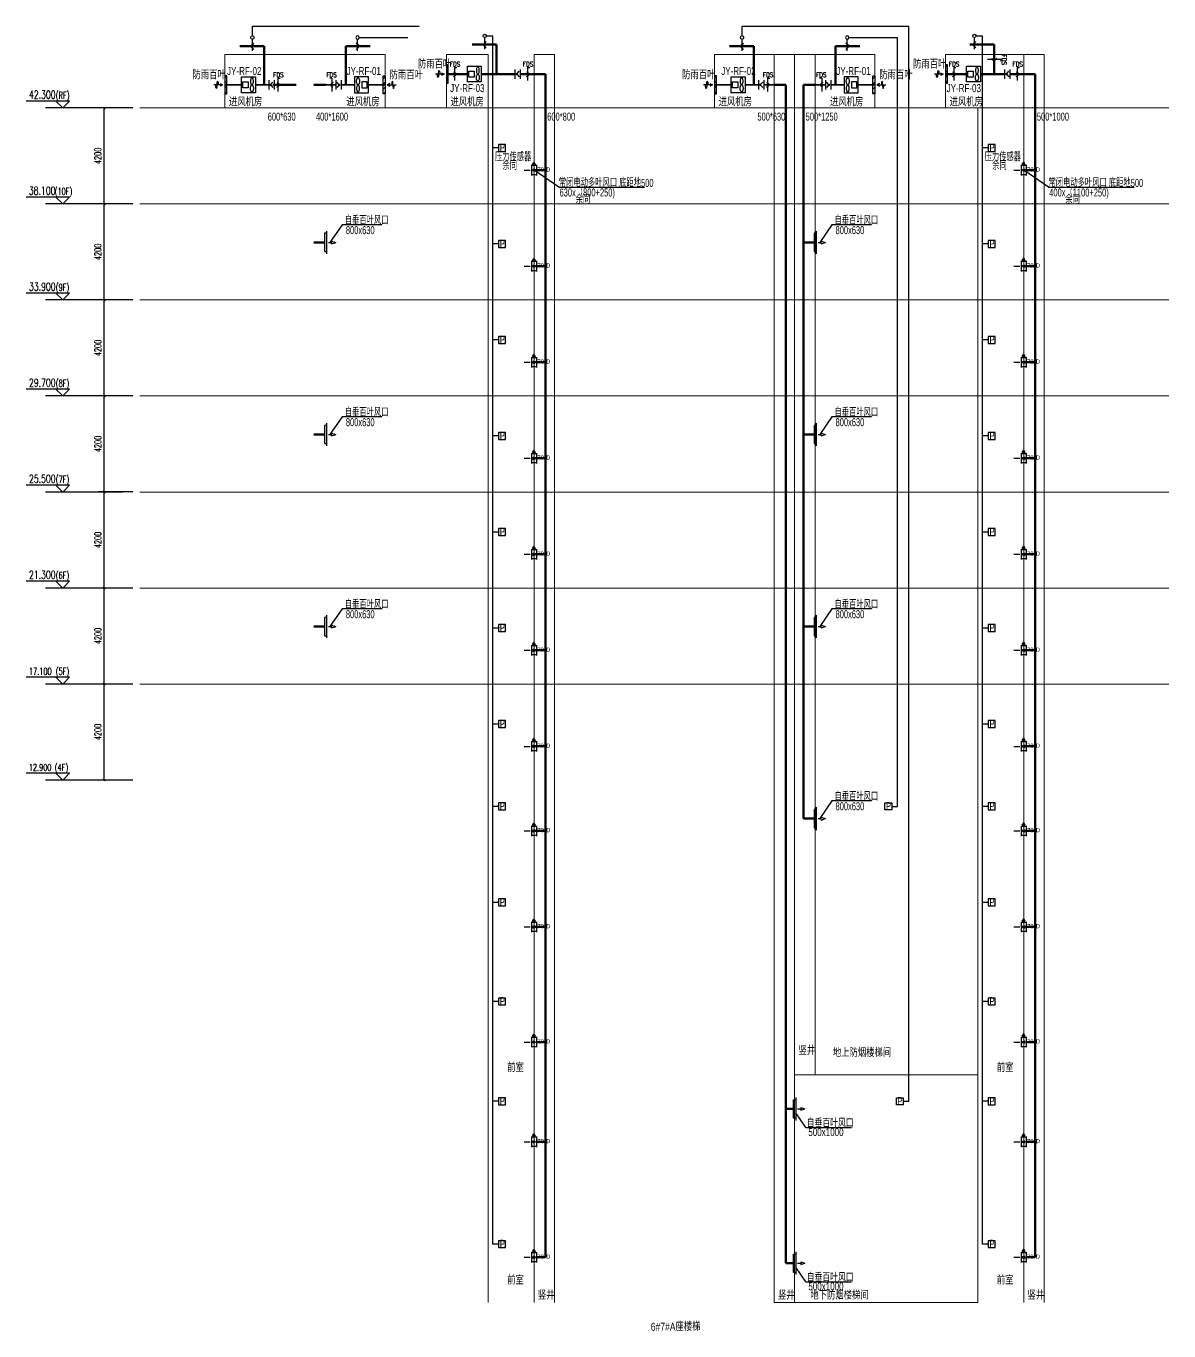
# Model space of a CAD drawing. Extents: x -777745 to 647905, y -207485 to 303235.
# Drawn here: x -426598 to -376623, y -1875 to 55198 of the extents above; entities that cross this region are included whole.
import ezdxf
from ezdxf.enums import TextEntityAlignment as Align

# ---------------------------------------------------------------- set-up
doc = ezdxf.new("R2010")
doc.units = 0
doc.header["$LTSCALE"] = 1000
doc.layers.get('0').update_dxf_attribs({"linetype": 'CONTINUOUS'})
doc.layers.get('Defpoints').update_dxf_attribs({"linetype": 'CONTINUOUS'})
for name, color, linetype in [('00AC-风口及标注-61', 61, 'CONTINUOUS'), ('DIM_ELEV', 3, 'CONTINUOUS'), ('DUCT-加压送风标注', 3, 'CONTINUOUS'), ('DUCT-加压送风管单线', 1, 'CONTINUOUS'), ('DUCT-加压送风风口', 7, 'CONTINUOUS'), ('H-DUCT-新风标注', 3, 'CONTINUOUS'), ('H-DUCT-阀门', 2, 'CONTINUOUS'), ('H-DUCT-风口', 61, 'CONTINUOUS'), ('H-设备', 131, 'CONTINUOUS'), ('PUB_DIM', 7, 'CONTINUOUS')]:
    doc.layers.add(name, color=color, linetype=linetype)
doc.layers.add('H-辅助', color=7, linetype='CONTINUOUS', lineweight=20)
doc.layers.add('暖通-新风-标注', color=3, linetype='CONTINUOUS', lineweight=25)
doc.styles.add('_TCH_DIM', font='SIMPLEX', dxfattribs={"bigfont": 'GBCBIG'})
doc.styles.add('_TCH_DIM_T3', font='SIMPLEX', dxfattribs={"width": 0.705882, "bigfont": 'GBCBIG'})
doc.styles.add('GB-100', font='ROS', dxfattribs={"width": 0.8, "height": 300, "bigfont": 'JD'})
doc.styles.add('romans', font='romans', dxfattribs={"width": 0.7})
doc.styles.get("Standard").update_dxf_attribs({"font": 'ros.shx', "width": 0.8, "bigfont": 'jd.shx'})
doc.dimstyles.new('_TCH_ARCH&&100', dxfattribs={"dimtxt": 297.5, "dimasz": 100, "dimexe": 250, "dimexo": 300, "dimgap": 126.25, "dimtad": 1, "dimdec": 0, "dimzin": 0, "dimdsep": 46, "dimtxsty": '_TCH_DIM_T3', "dimblk": 'ARCHTICK', "dimcen": 0.09, "dimclrt": 7, "dimazin": 2, "dimtfac": 1, "dimtdec": 0, "dimtix": 1, "dimtmove": 2, "dimatfit": 3, "dimfxl": 1, "dimtolj": 1, "dimtzin": 0, "dimarcsym": 0})
pattern_1 = [(45, (-257625.68, 466677.76), (-112.2532, 112.2532), [])]
pattern_2 = [(45, (-236212, 466677.76), (-112.2532, 112.2532), [])]

# ---------------------------------------------------------------- blocks, each defined once
blk = doc.blocks.new('_ArchTick')
at = {"color": 0, "linetype": 'ByBlock', "const_width": 0.4}
blk.add_lwpolyline([(-0.5, -0.5), (0.5, 0.5)], dxfattribs=at)
blk = doc.blocks.new('*D172')
at = {"layer": 'Defpoints', "color": 0, "transparency": 16777216}
for p in [(-423182, 26419), (-421625, 26419), (-421625, 22219)]:
    blk.add_point(p, dxfattribs=at)
at = {"layer": 'PUB_DIM', "color": 0, "lineweight": -2, "transparency": 16777216}
for p, q in [((-421925, 26419), (-423432, 26419)), ((-423182, 22219), (-423182, 26419)), ((-421925, 22219), (-423432, 22219))]:
    blk.add_line(p, q, dxfattribs=at)
at = {"layer": 'PUB_DIM', "color": 0, "lineweight": -2, "transparency": 16777216, "xscale": 100, "yscale": 100, "zscale": 100}
for p, rotation in [((-423182, 26419), 90), ((-423182, 22219), 270)]:
    blk.add_blockref('_ArchTick', p, dxfattribs=dict(at, rotation=rotation))
at = {"layer": 'PUB_DIM', "color": 7, "transparency": 16777216, "insert": (-423457, 24319), "char_height": 297.5, "attachment_point": 5, "rotation": 90, "style": '_TCH_DIM_T3'}
blk.add_mtext('\\A1;4200', dxfattribs=at)
blk = doc.blocks.new('fengji')
at = {"layer": 'H-设备'}
for points in [[(715, 346), (715, -346), (113, -346), (113, 346)], [(403, -128), (167, -128), (167, 128), (403, 128)]]:
    blk.add_lwpolyline(points, close=True, dxfattribs=at)
for points in [[(563, 311, 0.199085), (542, 302, 0.098442), (517, 265, 0.05569), (504, 219, 0.04245), (499, 156, 0.04245), (504, 92, 0.05569), (517, 46, 0.098442), (542, 9, 0.199085), (563, 0, 0.199085), (584, 9, 0.098442), (608, 46, 0.05569), (622, 92, 0.04245), (627, 156, 0.04245), (622, 219, 0.05569), (608, 266, 0.098442), (584, 302, 0.199085)], [(563, 311, 0.199085), (542, 302, 0.098442), (517, 265, 0.05569), (504, 219, 0.04245), (499, 156, 0.04245), (504, 92, 0.05569), (517, 46, 0.098442), (542, 9, 0.199085), (563, 0, 0.199085), (584, 9, 0.098442), (608, 46, 0.05569), (622, 92, 0.04245), (627, 156, 0.04245), (622, 219, 0.05569), (608, 266, 0.098442), (584, 302, 0.199085)], [(563, -311, -0.199085), (542, -302, -0.098442), (518, -265, -0.05569), (504, -219, -0.04245), (499, -156, -0.04245), (504, -92, -0.05569), (518, -46, -0.098442), (542, -9, -0.199085), (563, 0, -0.199085), (584, -9, -0.098442), (608, -46, -0.05569), (622, -92, -0.04245), (627, -155, -0.04245), (622, -219, -0.05569), (609, -265, -0.098442), (584, -302, -0.199085)], [(563, -311, -0.199085), (542, -302, -0.098442), (518, -265, -0.05569), (504, -219, -0.04245), (499, -156, -0.04245), (504, -92, -0.05569), (518, -46, -0.098442), (542, -9, -0.199085), (563, 0, -0.199085), (584, -9, -0.098442), (608, -46, -0.05569), (622, -92, -0.04245), (627, -155, -0.04245), (622, -219, -0.05569), (609, -265, -0.098442), (584, -302, -0.199085)]]:
    blk.add_lwpolyline(points, format="xyb", close=True, dxfattribs=at)
blk = doc.blocks.new('OAPBJ048')
at = {"color": 0, "linetype": 'ByBlock', "lineweight": -2}
for p, q in [((-125, 65), (-50, -65)), ((125, 65), (50, -65))]:
    blk.add_line(p, q, dxfattribs=at)
blk = doc.blocks.new('FFM')
at = {"layer": 'H-DUCT-阀门', "linetype": 'ByBlock', "lineweight": -2}
for p, q in [((-163, 0), (177, 0)), ((0, 350), (0, -350)), ((0, 350), (121, 350))]:
    blk.add_line(p, q, dxfattribs=at)
at = {"layer": 'H-DUCT-阀门', "linetype": 'ByBlock', "lineweight": -2, "rotation": 90}
blk.add_blockref('OAPBJ048', (0, 0), dxfattribs=at)
at = {"layer": 'H-DUCT-阀门', "linetype": 'ByBlock', "lineweight": -2, "style": 'romans', "width": 0.8}
blk.add_attdef('FD', text='', height=200, dxfattribs=at).set_placement((462, 649), align=Align.MIDDLE_CENTER)
blk = doc.blocks.new('tiaojie')
at = {"layer": 'H-DUCT-阀门'}
for p, q in [((-57, 25), (57, 138)), ((0, -206), (0, 304)), ((-57, -26), (57, -139))]:
    blk.add_line(p, q, dxfattribs=at)
at = {"layer": 'H-DUCT-阀门', "const_width": 40}
for points in [[(-20, 81, 1), (20, 81, 1)], [(-20, -83, 1), (20, -83, 1)]]:
    blk.add_lwpolyline(points, format="xyb", close=True, dxfattribs=at)
at = {"layer": 'H-DUCT-阀门'}
blk.add_circle((0, 379), 75, dxfattribs=at)
blk = doc.blocks.new('*D178')
at = {"layer": 'Defpoints', "color": 0, "transparency": 16777216}
for p in [(-423182, 30619), (-421625, 30619), (-421625, 26419)]:
    blk.add_point(p, dxfattribs=at)
at = {"layer": 'PUB_DIM', "color": 0, "lineweight": -2, "transparency": 16777216}
for p, q in [((-421925, 30619), (-423432, 30619)), ((-423182, 26419), (-423182, 30619)), ((-421925, 26419), (-423432, 26419))]:
    blk.add_line(p, q, dxfattribs=at)
at = {"layer": 'PUB_DIM', "color": 0, "lineweight": -2, "transparency": 16777216, "xscale": 100, "yscale": 100, "zscale": 100}
for p, rotation in [((-423182, 30619), 90), ((-423182, 26419), 270)]:
    blk.add_blockref('_ArchTick', p, dxfattribs=dict(at, rotation=rotation))
at = {"layer": 'PUB_DIM', "color": 7, "transparency": 16777216, "insert": (-423457, 28519), "char_height": 297.5, "attachment_point": 5, "rotation": 90, "style": '_TCH_DIM_T3'}
blk.add_mtext('\\A1;4200', dxfattribs=at)
blk = doc.blocks.new('*D179')
at = {"layer": 'Defpoints', "color": 0, "transparency": 16777216}
for p in [(-423182, 34819), (-421625, 34819), (-421625, 30619)]:
    blk.add_point(p, dxfattribs=at)
at = {"layer": 'PUB_DIM', "color": 0, "lineweight": -2, "transparency": 16777216}
for p, q in [((-421925, 34819), (-423432, 34819)), ((-423182, 30619), (-423182, 34819)), ((-421925, 30619), (-423432, 30619))]:
    blk.add_line(p, q, dxfattribs=at)
at = {"layer": 'PUB_DIM', "color": 0, "lineweight": -2, "transparency": 16777216, "xscale": 100, "yscale": 100, "zscale": 100}
for p, rotation in [((-423182, 34819), 90), ((-423182, 30619), 270)]:
    blk.add_blockref('_ArchTick', p, dxfattribs=dict(at, rotation=rotation))
at = {"layer": 'PUB_DIM', "color": 7, "transparency": 16777216, "insert": (-423457, 32719), "char_height": 297.5, "attachment_point": 5, "rotation": 90, "style": '_TCH_DIM_T3'}
blk.add_mtext('\\A1;4200', dxfattribs=at)
blk = doc.blocks.new('*D180')
at = {"layer": 'Defpoints', "color": 0, "transparency": 16777216}
for p in [(-423182, 39019), (-421625, 39019), (-421625, 34819)]:
    blk.add_point(p, dxfattribs=at)
at = {"layer": 'PUB_DIM', "color": 0, "lineweight": -2, "transparency": 16777216}
for p, q in [((-421925, 39019), (-423432, 39019)), ((-423182, 34819), (-423182, 39019)), ((-421925, 34819), (-423432, 34819))]:
    blk.add_line(p, q, dxfattribs=at)
at = {"layer": 'PUB_DIM', "color": 0, "lineweight": -2, "transparency": 16777216, "xscale": 100, "yscale": 100, "zscale": 100}
for p, rotation in [((-423182, 39019), 90), ((-423182, 34819), 270)]:
    blk.add_blockref('_ArchTick', p, dxfattribs=dict(at, rotation=rotation))
at = {"layer": 'PUB_DIM', "color": 7, "transparency": 16777216, "insert": (-423457, 36919), "char_height": 297.5, "attachment_point": 5, "rotation": 90, "style": '_TCH_DIM_T3'}
blk.add_mtext('\\A1;4200', dxfattribs=at)
blk = doc.blocks.new('*D181')
at = {"layer": 'Defpoints', "color": 0, "transparency": 16777216}
for p in [(-423182, 43219), (-421625, 43219), (-421625, 39019)]:
    blk.add_point(p, dxfattribs=at)
at = {"layer": 'PUB_DIM', "color": 0, "lineweight": -2, "transparency": 16777216}
for p, q in [((-421925, 43219), (-423432, 43219)), ((-423182, 39019), (-423182, 43219)), ((-421925, 39019), (-423432, 39019))]:
    blk.add_line(p, q, dxfattribs=at)
at = {"layer": 'PUB_DIM', "color": 0, "lineweight": -2, "transparency": 16777216, "xscale": 100, "yscale": 100, "zscale": 100}
for p, rotation in [((-423182, 43219), 90), ((-423182, 39019), 270)]:
    blk.add_blockref('_ArchTick', p, dxfattribs=dict(at, rotation=rotation))
at = {"layer": 'PUB_DIM', "color": 7, "transparency": 16777216, "insert": (-423457, 41119), "char_height": 297.5, "attachment_point": 5, "rotation": 90, "style": '_TCH_DIM_T3'}
blk.add_mtext('\\A1;4200', dxfattribs=at)
blk = doc.blocks.new('*D182')
at = {"layer": 'Defpoints', "color": 0, "transparency": 16777216}
for p in [(-423182, 47419), (-421625, 47419), (-421625, 43219)]:
    blk.add_point(p, dxfattribs=at)
at = {"layer": 'PUB_DIM', "color": 0, "lineweight": -2, "transparency": 16777216}
for p, q in [((-421925, 47419), (-423432, 47419)), ((-423182, 43219), (-423182, 47419)), ((-421925, 43219), (-423432, 43219))]:
    blk.add_line(p, q, dxfattribs=at)
at = {"layer": 'PUB_DIM', "color": 0, "lineweight": -2, "transparency": 16777216, "xscale": 100, "yscale": 100, "zscale": 100}
for p, rotation in [((-423182, 47419), 90), ((-423182, 43219), 270)]:
    blk.add_blockref('_ArchTick', p, dxfattribs=dict(at, rotation=rotation))
at = {"layer": 'PUB_DIM', "color": 7, "transparency": 16777216, "insert": (-423457, 45319), "char_height": 297.5, "attachment_point": 5, "rotation": 90, "style": '_TCH_DIM_T3'}
blk.add_mtext('\\A1;4200', dxfattribs=at)
blk = doc.blocks.new('*D183')
at = {"layer": 'Defpoints', "color": 0, "transparency": 16777216}
for p in [(-423182, 51619), (-421625, 51619), (-421625, 47419)]:
    blk.add_point(p, dxfattribs=at)
at = {"layer": 'PUB_DIM', "color": 0, "lineweight": -2, "transparency": 16777216}
for p, q in [((-421925, 51619), (-423432, 51619)), ((-423182, 47419), (-423182, 51619)), ((-421925, 47419), (-423432, 47419))]:
    blk.add_line(p, q, dxfattribs=at)
at = {"layer": 'PUB_DIM', "color": 0, "lineweight": -2, "transparency": 16777216, "xscale": 100, "yscale": 100, "zscale": 100}
for p, rotation in [((-423182, 51619), 90), ((-423182, 47419), 270)]:
    blk.add_blockref('_ArchTick', p, dxfattribs=dict(at, rotation=rotation))
at = {"layer": 'PUB_DIM', "color": 7, "transparency": 16777216, "insert": (-423457, 49519), "char_height": 297.5, "attachment_point": 5, "rotation": 90, "style": '_TCH_DIM_T3'}
blk.add_mtext('\\A1;4200', dxfattribs=at)
blk = doc.blocks.new('_ARROW')
blk.add_solid([(0, 0), (-1, 0.1), (-1, -0.1)])
blk = doc.blocks.new('A$C2AB53CED')
at = {"layer": 'H-DUCT-阀门'}
for p, q in [((625, 26), (696, 149)), ((767, 26), (625, 26)), ((767, 26), (696, 149)), ((696, 26), (696, -45)), ((584, -9), (584, -581)), ((809, -45), (584, -45)), ((809, -545), (584, -545)), ((696, -197), (696, -392)), ((809, -9), (809, -581))]:
    blk.add_line(p, q, dxfattribs=at)
at = {"layer": 'H-DUCT-阀门', "const_width": 26.3}
blk.add_lwpolyline([(584, -7), (584, -582)], dxfattribs=at)
at = {"layer": 'H-DUCT-阀门'}
blk.add_lwpolyline([(267, -295), (524, -295)], dxfattribs=at)
blk.add_circle((696, -295), 58.3, dxfattribs=at)
at = {"layer": 'H-DUCT-阀门', "extrusion": (0, 0, -1), "xscale": 144.0000000037253, "yscale": 144.0000000037253, "zscale": -144.0000000037253}
blk.add_blockref('_ARROW', (-267, -295), dxfattribs=at)
blk.add_blockref('_ARROW', (-267, -295), dxfattribs=at)
blk.add_blockref('_ARROW', (-267, -295), dxfattribs=at)
at = {"layer": 'H-DUCT-阀门', "width": 0.7}
blk.add_text('70%%DD', height=225, dxfattribs=at).set_placement((848, -368))
blk = doc.blocks.new('$风口$00000098')
for p, q in [((0, 0), (-100, 0)), ((0, 200), (100, 200)), ((0, -200), (0, 200)), ((100, 250), (100, -250)), ((172, 0), (315, 0)), ((315, 31), (500, 0)), ((315, 31), (315, -31)), ((315, -31), (500, 0)), ((100, -200), (0, -200))]:
    blk.add_line(p, q)

msp = doc.modelspace()

# ---------------------------------------------------------------- hatches: boundary and pattern name
at = {"layer": '暖通-新风-标注'}
h = msp.add_hatch(dxfattribs=at)
h.set_pattern_fill('ANSI31', color=256, scale=100, style=0)
h.set_pattern_definition([(45, (-247938.62, 467148.15), (-112.2532, 112.2532), [])])
h.paths.add_polyline_path([(-408214.9, 52698.9), (-408134.9, 52698.9), (-408134.9, 53498.9), (-408214.9, 53498.9)])
h = msp.add_hatch(dxfattribs=at)
h.set_pattern_fill('ANSI31', color=256, scale=100, style=0)
h.set_pattern_definition([(45, (-226112, 467148.15), (-112.2532, 112.2532), [])])
h.paths.add_polyline_path([(-386388.3, 52698.9), (-386308.3, 52698.9), (-386308.3, 53498.9), (-386388.3, 53498.9)])
h = msp.add_hatch(dxfattribs=at)
h.set_pattern_fill('ANSI31', color=256, scale=100, style=0)
h.set_pattern_definition(pattern_1)
h.paths.add_polyline_path([(-417902, 52228.5), (-417822, 52228.5), (-417822, 53028.5), (-417902, 53028.5)])
h = msp.add_hatch(dxfattribs=at)
h.set_pattern_fill('ANSI31', color=256, scale=100, style=0)
h.set_pattern_definition(pattern_1)
h.paths.add_polyline_path([(-410901.8, 52228.5), (-410981.8, 52228.5), (-410981.8, 53028.5), (-410901.8, 53028.5)])
h = msp.add_hatch(dxfattribs=at)
h.set_pattern_fill('ANSI31', color=256, scale=100, style=0)
h.set_pattern_definition(pattern_2)
h.paths.add_polyline_path([(-396488.3, 52228.5), (-396408.3, 52228.5), (-396408.3, 53028.5), (-396488.3, 53028.5)])
h = msp.add_hatch(dxfattribs=at)
h.set_pattern_fill('ANSI31', color=256, scale=100, style=0)
h.set_pattern_definition(pattern_2)
h.paths.add_polyline_path([(-389488.1, 52228.5), (-389568.1, 52228.5), (-389568.1, 53028.5), (-389488.1, 53028.5)])

# ---------------------------------------------------------------- linework, layer by layer
at = {"layer": 'DIM_ELEV', "color": 0}
for p, q in [((-424697.5, 51918.5), (-426597.5, 51918.5)), ((-424997.5, 51618.5), (-425297.5, 51918.5)), ((-424997.5, 51618.5), (-424697.5, 51918.5)), ((-424697.5, 47718.5), (-426597.5, 47718.5)), ((-424997.5, 47418.5), (-425297.5, 47718.5)), ((-424997.5, 47418.5), (-424697.5, 47718.5)), ((-424697.5, 43518.5), (-426597.5, 43518.5)), ((-424997.5, 43218.5), (-425297.5, 43518.5)), ((-424997.5, 43218.5), (-424697.5, 43518.5)), ((-424697.5, 39318.5), (-426597.5, 39318.5)), ((-424997.5, 39018.5), (-425297.5, 39318.5)), ((-424997.5, 39018.5), (-424697.5, 39318.5)), ((-424697.5, 35118.5), (-426597.5, 35118.5)), ((-424997.5, 34818.5), (-425297.5, 35118.5)), ((-424997.5, 34818.5), (-424697.5, 35118.5)), ((-424697.5, 30918.5), (-426597.5, 30918.5)), ((-424997.5, 30618.5), (-425297.5, 30918.5)), ((-424997.5, 30618.5), (-424697.5, 30918.5)), ((-424697.5, 26718.5), (-426597.5, 26718.5)), ((-424997.5, 26418.5), (-425297.5, 26718.5)), ((-424997.5, 26418.5), (-424697.5, 26718.5)), ((-424697.5, 22518.5), (-426597.5, 22518.5)), ((-424997.5, 22218.5), (-425297.5, 22518.5)), ((-424997.5, 22218.5), (-424697.5, 22518.5))]:
    msp.add_line(p, q, dxfattribs=at)
at = {"layer": 'DIM_ELEV', "color": 3}
for p, q in [((-422385.5, 51618.5), (-425747.5, 51618.5)), ((-422385.5, 47418.5), (-425747.5, 47418.5)), ((-422385.5, 43218.5), (-425747.5, 43218.5)), ((-422385.5, 39018.5), (-425747.5, 39018.5)), ((-422385.5, 34818.5), (-425747.5, 34818.5)), ((-422385.5, 30618.5), (-425747.5, 30618.5)), ((-422385.5, 26418.5), (-425747.5, 26418.5)), ((-422385.5, 22218.5), (-425747.5, 22218.5))]:
    msp.add_line(p, q, dxfattribs=at)
at = {"layer": 'DUCT-加压送风标注'}
for p, q in [((-403297.1, 48151.1), (-404386.9, 48894.6)), ((-381883.5, 48151.1), (-382973.3, 48894.6)), ((-403297.1, 48151.1), (-399555.3, 48151.1)), ((-381883.5, 48151.1), (-378141.6, 48151.1)), ((-412774.6, 46503.3), (-413308.5, 45733.8)), ((-411036, 46503.3), (-412774.6, 46503.3)), ((-391360.9, 46503.3), (-391894.8, 45733.8)), ((-389622.3, 46503.3), (-391360.9, 46503.3)), ((-412774.6, 38103.3), (-413308.5, 37333.8)), ((-411036, 38103.3), (-412774.6, 38103.3)), ((-391360.9, 38103.3), (-391894.8, 37333.8)), ((-389622.3, 38103.3), (-391360.9, 38103.3)), ((-412774.6, 29703.3), (-413308.5, 28933.8)), ((-411036, 29703.3), (-412774.6, 29703.3)), ((-391360.9, 29703.3), (-391894.8, 28933.8)), ((-389622.3, 29703.3), (-391360.9, 29703.3)), ((-391360.9, 21303.3), (-391894.8, 20533.8)), ((-389622.3, 21303.3), (-391360.9, 21303.3))]:
    msp.add_line(p, q, dxfattribs=at)
at = {"layer": 'DUCT-加压送风管单线', "lineweight": 50}
for p, q in [((-416184, 54318.6), (-417245.1, 54318.6)), ((-416184, 52628.5), (-416184, 54318.6)), ((-412619.7, 54318.6), (-411558.7, 54318.6)), ((-412619.7, 52628.5), (-412619.7, 54318.6)), ((-406025.3, 54388.9), (-407086.3, 54388.9)), ((-406025.3, 53098.9), (-406025.3, 54388.9)), ((-394770.3, 54318.6), (-395831.4, 54318.6)), ((-394770.3, 52628.5), (-394770.3, 54318.6)), ((-391206, 54318.6), (-390145, 54318.6)), ((-391206, 52628.5), (-391206, 54318.6)), ((-384266.2, 54388.9), (-385327.2, 54388.9)), ((-384266.2, 53098.9), (-384266.2, 54388.9)), ((-408214.9, 53098.9), (-407294.2, 53098.9)), ((-405225, 53098.9), (-406691.5, 53098.9)), ((-404386.9, 53098.9), (-404995, 53098.9)), ((-404386.9, 53098.9), (-403879.5, 53098.9)), ((-403879.5, 53098.9), (-403879.5, 1344.6)), ((-386388.3, 53098.9), (-385467.5, 53098.9)), ((-383811.3, 53098.9), (-384864.9, 53098.9)), ((-382973.3, 53098.9), (-383581.3, 53098.9)), ((-382973.3, 53098.9), (-382465.8, 53098.9)), ((-382465.8, 53098.9), (-382465.8, 1344.6)), ((-415301.9, 52628.5), (-415809.3, 52628.5)), ((-415301.9, 52628.5), (-414794.4, 52628.5)), ((-413501.9, 52628.5), (-414009.3, 52628.5)), ((-393888.2, 52628.5), (-393380.7, 52628.5)), ((-393380.7, 52628.5), (-393380.7, 1084.8)), ((-392088.2, 52628.5), (-392595.7, 52628.5)), ((-392595.7, 52628.5), (-392595.7, 20533.8)), ((-404386.9, 48894.6), (-403879.5, 48894.6)), ((-382973.3, 48894.6), (-382465.8, 48894.6)), ((-413551.8, 45733.8), (-414009.3, 45733.8)), ((-392138.2, 45733.8), (-392595.7, 45733.8)), ((-404386.9, 44694.6), (-403879.5, 44694.6)), ((-382973.3, 44694.6), (-382465.8, 44694.6)), ((-404386.9, 40494.6), (-403879.5, 40494.6)), ((-382973.3, 40494.6), (-382465.8, 40494.6)), ((-413551.8, 37333.8), (-414009.3, 37333.8)), ((-392138.2, 37333.8), (-392595.7, 37333.8)), ((-404386.9, 36294.6), (-403879.5, 36294.6)), ((-382973.3, 36294.6), (-382465.8, 36294.6)), ((-404386.9, 32094.6), (-403879.5, 32094.6)), ((-382973.3, 32094.6), (-382465.8, 32094.6)), ((-413551.8, 28933.8), (-414009.3, 28933.8)), ((-392138.2, 28933.8), (-392595.7, 28933.8)), ((-404386.9, 27894.6), (-403879.5, 27894.6)), ((-382973.3, 27894.6), (-382465.8, 27894.6)), ((-404386.9, 23694.6), (-403879.5, 23694.6)), ((-382973.3, 23694.6), (-382465.8, 23694.6)), ((-404386.9, 19994.6), (-403879.5, 19994.6)), ((-392138.2, 20533.8), (-392595.7, 20533.8)), ((-382973.3, 19994.6), (-382465.8, 19994.6)), ((-404386.9, 15794.6), (-403879.5, 15794.6)), ((-382973.3, 15794.6), (-382465.8, 15794.6)), ((-404274.4, 10757.6), (-403879.5, 10757.6)), ((-382860.8, 10757.6), (-382465.8, 10757.6)), ((-393038.2, 7834.8, 2600), (-393380.7, 7834.8)), ((-404274.4, 6394.6), (-403879.5, 6394.6)), ((-382860.8, 6394.6), (-382465.8, 6394.6)), ((-404274.4, 1344.6), (-403879.5, 1344.6)), ((-382860.8, 1344.6), (-382465.8, 1344.6)), ((-393038.2, 1084.8, 2600), (-393380.7, 1084.8))]:
    msp.add_line(p, q, dxfattribs=at)
at = {"layer": 'DUCT-加压送风管单线', "lineweight": 35}
for p, q in [((-417902, 52628.5), (-417172.9, 52628.5)), ((-416570.3, 52628.5), (-415985.7, 52628.5)), ((-415755.7, 52628.5), (-415301.9, 52628.5)), ((-413048, 52628.5), (-413501.9, 52628.5)), ((-412233.5, 52628.5), (-412818, 52628.5)), ((-410901.8, 52628.5), (-411630.8, 52628.5)), ((-396488.3, 52628.5), (-395759.3, 52628.5)), ((-395156.6, 52628.5), (-394572.1, 52628.5)), ((-394342.1, 52628.5), (-393888.2, 52628.5)), ((-391634.3, 52628.5), (-392088.2, 52628.5)), ((-390819.8, 52628.5), (-391404.3, 52628.5)), ((-389488.1, 52628.5), (-390217.1, 52628.5))]:
    msp.add_line(p, q, dxfattribs=at)
at = {"layer": 'H-DUCT-新风标注'}
for p, q in [((-392504.4, 7019.6), (-392943.8, 7657.7)), ((-392504.4, 7019.6), (-390496.5, 7019.6)), ((-392504.4, 269.6), (-392943.8, 907.7)), ((-392504.4, 269.6), (-390496.5, 269.6))]:
    msp.add_line(p, q, dxfattribs=at)
at = {"layer": 'H-DUCT-阀门'}
for p, q in [((-416700.4, 54772.8), (-416700.4, 55197.8)), ((-395286.7, 54772.8), (-395286.7, 55197.8)), ((-390614.7, 54697.8), (-390334.9, 54697.8)), ((-405225, 53303.7), (-405225, 52894.1)), ((-405142.5, 53098.9), (-405040, 53220.8)), ((-405142.5, 53098.9), (-405040, 52979)), ((-404995, 53303.7), (-404995, 52894.1)), ((-383811.3, 53303.7), (-383811.3, 52894.1)), ((-383728.8, 53098.9), (-383626.3, 53220.8)), ((-383728.8, 53098.9), (-383626.3, 52979)), ((-383581.3, 53303.7), (-383581.3, 52894.1)), ((-415985.7, 52833.3), (-415985.7, 52423.7)), ((-415903.2, 52628.5), (-415800.8, 52750.4)), ((-415903.2, 52628.5), (-415800.8, 52508.6)), ((-415755.7, 52833.3), (-415755.7, 52423.7)), ((-413048, 52833.3), (-413048, 52423.7)), ((-412900.5, 52628.5), (-413003, 52750.4)), ((-412900.5, 52628.5), (-413003, 52508.6)), ((-412818, 52833.3), (-412818, 52423.7)), ((-394572.1, 52833.3), (-394572.1, 52423.7)), ((-394489.6, 52628.5), (-394387.1, 52750.4)), ((-394489.6, 52628.5), (-394387.1, 52508.6)), ((-394342.1, 52833.3), (-394342.1, 52423.7)), ((-391634.3, 52833.3), (-391634.3, 52423.7)), ((-391486.8, 52628.5), (-391589.3, 52750.4)), ((-391486.8, 52628.5), (-391589.3, 52508.6)), ((-391404.3, 52833.3), (-391404.3, 52423.7)), ((-405936.9, 49868.5), (-406186.9, 49868.5)), ((-384523.3, 49868.5), (-384773.3, 49868.5)), ((-405936.9, 45668.5), (-406186.9, 45668.5)), ((-384523.3, 45668.5), (-384773.3, 45668.5)), ((-405936.9, 41468.5), (-406186.9, 41468.5)), ((-384523.3, 41468.5), (-384773.3, 41468.5)), ((-405936.9, 37268.5), (-406186.9, 37268.5)), ((-384523.3, 37268.5), (-384773.3, 37268.5)), ((-405936.9, 33068.5), (-406186.9, 33068.5)), ((-384523.3, 33068.5), (-384773.3, 33068.5)), ((-405936.9, 28868.5), (-406186.9, 28868.5)), ((-384523.3, 28868.5), (-384773.3, 28868.5)), ((-405936.9, 24668.5), (-406186.9, 24668.5)), ((-384523.3, 24668.5), (-384773.3, 24668.5)), ((-405936.9, 21068.5), (-406186.9, 21068.5)), ((-388742, 21068.5), (-388492, 21068.5)), ((-384523.3, 21068.5), (-384773.3, 21068.5)), ((-405936.9, 16868.5), (-406186.9, 16868.5)), ((-384523.3, 16868.5), (-384773.3, 16868.5)), ((-405936.9, 12531.5), (-406186.9, 12531.5)), ((-384523.3, 12531.5), (-384773.3, 12531.5)), ((-405936.9, 8168.5), (-406186.9, 8168.5)), ((-388242, 8168.5), (-387992, 8168.5)), ((-384523.3, 8168.5), (-384773.3, 8168.5)), ((-405936.9, 1918.5), (-406186.9, 1918.5)), ((-384523.3, 1918.5), (-384773.3, 1918.5))]:
    msp.add_line(p, q, dxfattribs=at)
at = {"layer": 'H-DUCT-阀门', "lineweight": 30}
for p, q in [((-416700.4, 55197.8), (-409405.7, 55197.8)), ((-395286.7, 55197.8), (-387992, 55197.8)), ((-387992, 8168.5), (-387992, 55197.8)), ((-412028.3, 54697.8), (-409905.7, 54697.8)), ((-406466.7, 54768.2), (-406186.9, 54768.2)), ((-406186.9, 1918.5), (-406186.9, 54768.2)), ((-390614.7, 54697.8), (-388492, 54697.8)), ((-388492, 21068.5), (-388492, 54697.8)), ((-385053, 54768.2), (-384773.3, 54768.2)), ((-384773.3, 1918.5), (-384773.3, 54768.2))]:
    msp.add_line(p, q, dxfattribs=at)
at = {"layer": 'H-DUCT-阀门', "const_width": 50}
for points in [[(-405167.5, 53098.9, 1), (-405117.5, 53098.9, 1)], [(-383753.8, 53098.9, 1), (-383703.8, 53098.9, 1)], [(-415928.2, 52628.5, 1), (-415878.2, 52628.5, 1)], [(-412875.5, 52628.5, -1), (-412925.5, 52628.5, -1)], [(-394514.6, 52628.5, 1), (-394464.6, 52628.5, 1)], [(-391461.8, 52628.5, -1), (-391511.8, 52628.5, -1)]]:
    msp.add_lwpolyline(points, format="xyb", close=True, dxfattribs=at)
at = {"layer": 'H-DUCT-阀门'}
for points in [[(-405936.9, 49718.5), (-405636.9, 49718.5), (-405636.9, 50018.5), (-405936.9, 50018.5)], [(-384523.3, 49718.5), (-384223.3, 49718.5), (-384223.3, 50018.5), (-384523.3, 50018.5)], [(-405936.9, 45518.5), (-405636.9, 45518.5), (-405636.9, 45818.5), (-405936.9, 45818.5)], [(-384523.3, 45518.5), (-384223.3, 45518.5), (-384223.3, 45818.5), (-384523.3, 45818.5)], [(-405936.9, 41318.5), (-405636.9, 41318.5), (-405636.9, 41618.5), (-405936.9, 41618.5)], [(-384523.3, 41318.5), (-384223.3, 41318.5), (-384223.3, 41618.5), (-384523.3, 41618.5)], [(-405936.9, 37118.5), (-405636.9, 37118.5), (-405636.9, 37418.5), (-405936.9, 37418.5)], [(-384523.3, 37118.5), (-384223.3, 37118.5), (-384223.3, 37418.5), (-384523.3, 37418.5)], [(-405936.9, 32918.5), (-405636.9, 32918.5), (-405636.9, 33218.5), (-405936.9, 33218.5)], [(-384523.3, 32918.5), (-384223.3, 32918.5), (-384223.3, 33218.5), (-384523.3, 33218.5)], [(-405936.9, 28718.5), (-405636.9, 28718.5), (-405636.9, 29018.5), (-405936.9, 29018.5)], [(-384523.3, 28718.5), (-384223.3, 28718.5), (-384223.3, 29018.5), (-384523.3, 29018.5)], [(-405936.9, 24518.5), (-405636.9, 24518.5), (-405636.9, 24818.5), (-405936.9, 24818.5)], [(-384523.3, 24518.5), (-384223.3, 24518.5), (-384223.3, 24818.5), (-384523.3, 24818.5)], [(-405936.9, 20918.5), (-405636.9, 20918.5), (-405636.9, 21218.5), (-405936.9, 21218.5)], [(-388742, 20918.5), (-389042, 20918.5), (-389042, 21218.5), (-388742, 21218.5)], [(-384523.3, 20918.5), (-384223.3, 20918.5), (-384223.3, 21218.5), (-384523.3, 21218.5)], [(-405936.9, 16718.5), (-405636.9, 16718.5), (-405636.9, 17018.5), (-405936.9, 17018.5)], [(-384523.3, 16718.5), (-384223.3, 16718.5), (-384223.3, 17018.5), (-384523.3, 17018.5)], [(-405936.9, 12381.5), (-405636.9, 12381.5), (-405636.9, 12681.5), (-405936.9, 12681.5)], [(-384523.3, 12381.5), (-384223.3, 12381.5), (-384223.3, 12681.5), (-384523.3, 12681.5)], [(-405936.9, 8018.5), (-405636.9, 8018.5), (-405636.9, 8318.5), (-405936.9, 8318.5)], [(-388242, 8018.5), (-388542, 8018.5), (-388542, 8318.5), (-388242, 8318.5)], [(-384523.3, 8018.5), (-384223.3, 8018.5), (-384223.3, 8318.5), (-384523.3, 8318.5)], [(-405936.9, 1768.5), (-405636.9, 1768.5), (-405636.9, 2068.5), (-405936.9, 2068.5)], [(-384523.3, 1768.5), (-384223.3, 1768.5), (-384223.3, 2068.5), (-384523.3, 2068.5)]]:
    msp.add_lwpolyline(points, close=True, dxfattribs=at)
at = {"layer": 'H-DUCT-风口', "linetype": 'ByBlock', "lineweight": -2}
for p, q in [((-408314.9, 53098.9), (-408698.9, 53098.9)), ((-386488.3, 53098.9), (-386872.3, 53098.9)), ((-418002, 52628.5), (-418386, 52628.5)), ((-410801.8, 52628.5), (-410417.8, 52628.5)), ((-396588.3, 52628.5), (-396972.3, 52628.5)), ((-389388.1, 52628.5), (-389004.1, 52628.5))]:
    msp.add_line(p, q, dxfattribs=at)
for points in [[(-408430.1, 53156.5), (-408314.9, 53098.9), (-408430.1, 53041.3)], [(-386603.5, 53156.5), (-386488.3, 53098.9), (-386603.5, 53041.3)], [(-418117.2, 52686.1), (-418002, 52628.5), (-418117.2, 52570.9)], [(-410686.6, 52686.1), (-410801.8, 52628.5), (-410686.6, 52570.9)], [(-396703.5, 52686.1), (-396588.3, 52628.5), (-396703.5, 52570.9)], [(-389272.9, 52686.1), (-389388.1, 52628.5), (-389272.9, 52570.9)]]:
    msp.add_lwpolyline(points, dxfattribs=at)
at = {"layer": 'H-DUCT-风口', "linetype": 'ByBlock', "lineweight": -2, "extrusion": (0, 0, -1)}
for centre, major_axis in [((-408587.5, 53098.9), (0, -153.6)), ((-408533.8, 53098.9), (0, 153.6)), ((-386760.9, 53098.9), (0, -153.6)), ((-386707.2, 53098.9), (0, 153.6)), ((-418274.6, 52628.5), (0, -153.6)), ((-418220.9, 52628.5), (0, 153.6)), ((-396860.9, 52628.5), (0, -153.6)), ((-396807.2, 52628.5), (0, 153.6))]:
    msp.add_ellipse(centre, major_axis=major_axis, ratio=0.175, start_param=4.712389, end_param=7.8539816, dxfattribs=at)
at = {"layer": 'H-DUCT-风口', "linetype": 'ByBlock', "lineweight": -2}
for centre, major_axis in [((-410582.9, 52628.5), (0, 153.6)), ((-410529.1, 52628.5), (0, -153.6)), ((-389169.2, 52628.5), (0, 153.6)), ((-389115.5, 52628.5), (0, -153.6))]:
    msp.add_ellipse(centre, major_axis=major_axis, ratio=0.175, start_param=4.712389, end_param=7.8539816, dxfattribs=at)
at = {"layer": 'H-辅助', "color": 7}
for p, q in [((-417902, 53959), (-410901.8, 53959)), ((-417902, 53959), (-417902, 51618.5)), ((-417902, 53959), (-417902, 51618.5)), ((-415301.9, 53959), (-414401.9, 53959)), ((-413501.9, 53959), (-414401.9, 53959)), ((-410901.8, 53959), (-410901.8, 51618.5)), ((-410901.8, 53959), (-410901.8, 51618.5)), ((-408214.9, 53959), (-406386.9, 53959)), ((-408214.9, 53959), (-408214.9, 51618.5)), ((-408214.9, 53959), (-408214.9, 51618.5)), ((-406386.9, 51618.5), (-406386.9, 53959)), ((-404386.9, 53959), (-404386.9, -631.5)), ((-404386.9, 53959), (-403486.9, 53959)), ((-403486.9, 53959), (-403486.9, -631.5)), ((-396488.3, 53959), (-389488.1, 53959)), ((-396488.3, 53959), (-396488.3, 51618.5)), ((-396488.3, 53959), (-396488.3, 51618.5)), ((-393888.2, 53959), (-393888.2, -631.5)), ((-393888.2, 53959), (-392988.2, 53959)), ((-392988.2, 53959), (-392988.2, -631.5)), ((-392988.2, 53959), (-392988.2, -631.5)), ((-392088.2, 53959), (-392988.2, 53959)), ((-392088.2, 53959), (-392088.2, 9318.5)), ((-389488.1, 53959), (-389488.1, 51618.5)), ((-389488.1, 53959), (-389488.1, 51618.5)), ((-386388.3, 53959), (-382073.3, 53959)), ((-386388.3, 53959), (-386388.3, 51618.5)), ((-386388.3, 53959), (-386388.3, 51618.5)), ((-382973.3, 53959), (-382973.3, -631.5)), ((-382073.3, 53959), (-382073.3, -631.5)), ((-413501.9, 51618.5), (-407152.9, 51618.5)), ((-404386.9, 51618.5), (-408702, 51618.5)), ((-406386.9, 51618.5), (-406386.9, -631.5)), ((-392088.2, 51618.5), (-385739.2, 51618.5)), ((-382973.3, 51618.5), (-387288.3, 51618.5)), ((-384973.3, 51618.5), (-384973.3, -631.5)), ((-392988.2, 9318.5), (-392088.2, 9318.5)), ((-392088.2, 9318.5), (-384973.3, 9318.5)), ((-393888.2, -631.5), (-392988.2, -631.5)), ((-392988.2, -631.5), (-392088.2, -631.5)), ((-392088.2, -631.5), (-384973.3, -631.5))]:
    msp.add_line(p, q, dxfattribs=at)
at = {"layer": 'H-辅助'}
for p, q in [((-421625.2, 51618.5), (-376622.9, 51618.5)), ((-421625.2, 47418.5), (-376622.9, 47418.5)), ((-421625.2, 43218.5), (-376622.9, 43218.5)), ((-421625.2, 39018.5), (-376622.9, 39018.5)), ((-421625.2, 34818.5), (-376622.9, 34818.5)), ((-421625.2, 30618.5), (-376622.9, 30618.5)), ((-421625.2, 26418.5), (-376622.9, 26418.5))]:
    msp.add_line(p, q, dxfattribs=at)
at = {"layer": '暖通-新风-标注'}
for points in [[(-408214.9, 52698.9), (-408134.9, 52698.9), (-408134.9, 53498.9), (-408214.9, 53498.9)], [(-386388.3, 52698.9), (-386308.3, 52698.9), (-386308.3, 53498.9), (-386388.3, 53498.9)], [(-417902, 52228.5), (-417822, 52228.5), (-417822, 53028.5), (-417902, 53028.5)], [(-410901.8, 52228.5), (-410981.8, 52228.5), (-410981.8, 53028.5), (-410901.8, 53028.5)], [(-396488.3, 52228.5), (-396408.3, 52228.5), (-396408.3, 53028.5), (-396488.3, 53028.5)], [(-389488.1, 52228.5), (-389568.1, 52228.5), (-389568.1, 53028.5), (-389488.1, 53028.5)]]:
    msp.add_lwpolyline(points, close=True, dxfattribs=at)

# ---------------------------------------------------------------- block references
at = {"yscale": 0.8}
for p in [(-405083.3, 49130.2), (-383669.6, 49130.2), (-405083.3, 44930.2), (-383669.6, 44930.2), (-405083.3, 40730.2), (-383669.6, 40730.2), (-405083.3, 36530.2), (-383669.6, 36530.2), (-405083.3, 32330.2), (-383669.6, 32330.2), (-405083.3, 28130.2), (-383669.6, 28130.2), (-405083.3, 23930.2), (-383669.6, 23930.2), (-405083.3, 20230.2), (-383669.6, 20230.2), (-405083.3, 16030.2), (-383669.6, 16030.2), (-405083.3, 10993.2), (-383669.6, 10993.2), (-405083.3, 6630.2), (-383669.6, 6630.2), (-405083.3, 1580.2), (-383669.6, 1580.2)]:
    msp.add_blockref('A$C2AB53CED', p, dxfattribs=at)
at = {"layer": 'DUCT-加压送风风口', "color": 2, "xscale": -1, "yscale": 2, "rotation": 180}
for p in [(-413551.8, 45733.8), (-392138.2, 45733.8), (-413551.8, 37333.8), (-392138.2, 37333.8), (-413551.8, 28933.8), (-392138.2, 28933.8), (-392138.2, 20533.8)]:
    msp.add_blockref('$风口$00000098', p, dxfattribs=at)
at = {"layer": 'DUCT-加压送风风口', "yscale": 2}
for p in [(-393038.2, 7834.8, 2600), (-393038.2, 1084.8, 2600)]:
    msp.add_blockref('$风口$00000098', p, dxfattribs=at)
at = {"layer": 'H-DUCT-阀门'}
ref = msp.add_blockref('FFM', (-384266.2, 53743.9), dxfattribs=dict(at, xscale=0.8229599997866899, yscale=0.8229599997866899, zscale=0.8229599997866899, rotation=270))
ref.add_attrib('FD', 'FDS', dxfattribs={"layer": '00AC-风口及标注-61', "linetype": 'ByBlock', "lineweight": -2, "height": 202.5, "rotation": 270, "style": 'romans', "width": 0.8}).set_placement((-383828.3, 53724.5), align=Align.MIDDLE_CENTER)
ref = msp.add_blockref('FFM', (-415582.9, 52628.5), dxfattribs=dict(at, xscale=0.8229599997866899, yscale=0.8229599997866899, zscale=0.8229599997866899))
ref.add_attrib('FD', 'FDS', dxfattribs={"layer": '00AC-风口及标注-61', "linetype": 'ByBlock', "lineweight": -2, "height": 202.5, "style": 'romans', "width": 0.8}).set_placement((-415563.5, 53066.4), align=Align.MIDDLE_CENTER)
ref = msp.add_blockref('FFM', (-413220.8, 52628.5), dxfattribs=dict(at, xscale=-0.8229599997866899, yscale=0.8229599997866899, zscale=0.8229599997866899))
ref.add_attrib('FD', 'FDS', dxfattribs={"layer": '00AC-风口及标注-61', "linetype": 'ByBlock', "lineweight": -2, "height": 202.5, "style": 'romans', "width": 0.8}).set_placement((-413240.2, 53066.4), align=Align.MIDDLE_CENTER)
ref = msp.add_blockref('FFM', (-407860.8, 53098.9), dxfattribs=dict(at, xscale=0.8229599997866899, yscale=0.8229599997866899, zscale=0.8229599997866899))
ref.add_attrib('FD', 'FDS', dxfattribs={"layer": '00AC-风口及标注-61', "linetype": 'ByBlock', "lineweight": -2, "height": 202.5, "style": 'romans', "width": 0.8}).set_placement((-407841.4, 53536.8), align=Align.MIDDLE_CENTER)
ref = msp.add_blockref('FFM', (-404668, 53098.9), dxfattribs=dict(at, xscale=0.8229599997866899, yscale=0.8229599997866899, zscale=0.8229599997866899))
ref.add_attrib('FD', 'FDS', dxfattribs={"layer": '00AC-风口及标注-61', "linetype": 'ByBlock', "lineweight": -2, "height": 202.5, "style": 'romans', "width": 0.8}).set_placement((-404648.6, 53536.8), align=Align.MIDDLE_CENTER)
ref = msp.add_blockref('FFM', (-394169.3, 52628.5), dxfattribs=dict(at, xscale=0.8229599997866899, yscale=0.8229599997866899, zscale=0.8229599997866899))
ref.add_attrib('FD', 'FDS', dxfattribs={"layer": '00AC-风口及标注-61', "linetype": 'ByBlock', "lineweight": -2, "height": 202.5, "style": 'romans', "width": 0.8}).set_placement((-394149.8, 53066.4), align=Align.MIDDLE_CENTER)
ref = msp.add_blockref('FFM', (-391807.1, 52628.5), dxfattribs=dict(at, xscale=-0.8229599997866899, yscale=0.8229599997866899, zscale=0.8229599997866899))
ref.add_attrib('FD', 'FDS', dxfattribs={"layer": '00AC-风口及标注-61', "linetype": 'ByBlock', "lineweight": -2, "height": 202.5, "style": 'romans', "width": 0.8}).set_placement((-391826.6, 53066.4), align=Align.MIDDLE_CENTER)
ref = msp.add_blockref('FFM', (-386034.2, 53098.9), dxfattribs=dict(at, xscale=0.8229599997866899, yscale=0.8229599997866899, zscale=0.8229599997866899))
ref.add_attrib('FD', 'FDS', dxfattribs={"layer": '00AC-风口及标注-61', "linetype": 'ByBlock', "lineweight": -2, "height": 202.5, "style": 'romans', "width": 0.8}).set_placement((-386014.8, 53536.8), align=Align.MIDDLE_CENTER)
ref = msp.add_blockref('FFM', (-383254.3, 53098.9), dxfattribs=dict(at, xscale=0.8229599997866899, yscale=0.8229599997866899, zscale=0.8229599997866899))
ref.add_attrib('FD', 'FDS', dxfattribs={"layer": '00AC-风口及标注-61', "linetype": 'ByBlock', "lineweight": -2, "height": 202.5, "style": 'romans', "width": 0.8}).set_placement((-383234.9, 53536.8), align=Align.MIDDLE_CENTER)
at = {"layer": '暖通-新风-标注'}
for name, p in [('tiaojie', (-406541.7, 54388.9)), ('tiaojie', (-385128, 54388.9)), ('tiaojie', (-416700.4, 54318.6)), ('tiaojie', (-395286.7, 54318.6)), ('fengji', (-407407, 53098.9)), ('fengji', (-385580.3, 53098.9)), ('fengji', (-417285.8, 52628.5)), ('fengji', (-395872.1, 52628.5))]:
    msp.add_blockref(name, p, dxfattribs=at)
at = {"layer": '暖通-新风-标注', "xscale": -1}
for name, p in [('tiaojie', (-412103.3, 54318.6)), ('tiaojie', (-390689.7, 54318.6)), ('fengji', (-411518, 52628.5)), ('fengji', (-390104.3, 52628.5))]:
    msp.add_blockref(name, p, dxfattribs=at)

# ---------------------------------------------------------------- texts
at = {"layer": 'DIM_ELEV', "color": 7, "style": '_TCH_DIM', "width": 0.705882}
for s, height, p in [('42.300', 350, (-426471.5, 52023.5)), ('(RF)', 297.5, (-425301.5, 52023.5)), ('38.100', 350, (-426477.5, 47823.5)), ('(10F)', 297.5, (-425347.5, 47823.5)), ('33.900', 350, (-426471.5, 43623.5)), ('(9F)', 297.5, (-425301.5, 43623.5)), ('29.700', 350, (-426471.5, 39423.5)), ('(8F)', 297.5, (-425301.5, 39423.5)), ('25.500', 350, (-426471.5, 35223.5)), ('(7F)', 297.5, (-425301.5, 35223.5)), ('21.300', 350, (-426471.5, 31023.5)), ('(6F)', 297.5, (-425301.5, 31023.5)), ('17.100', 297.5, (-426471.5, 26823.5)), ('(5F)', 297.5, (-425301.5, 26823.5)), ('12.900', 297.5, (-426477.5, 22623.5)), ('(4F)', 297.5, (-425347.5, 22623.5))]:
    msp.add_text(s, height=height, dxfattribs=at).set_placement(p)
at = {"layer": 'DUCT-加压送风标注', "color": 7, "width": 0.7}
for s, p in [('600*630', (-416032, 51063.4)), ('400*1600', (-413921.7, 51063.4)), ('600*800', (-403808, 51063.4)), ('500*630', (-394618.4, 51063.4)), ('500*1250', (-392508, 51063.4)), ('500*1000', (-382394.3, 51063.4)), ('常闭电动多叶风口 底距地500', (-403300.9, 48162.7)), ('常闭电动多叶风口 底距地500', (-381887.3, 48162.7)), ('630x（800+250)', (-403270.1, 47745.7)), ('400x（1100+250)', (-381856.5, 47745.7)), ('余同', (-402567.8, 47433.2)), ('余同', (-381154.1, 47433.2))]:
    msp.add_text(s, height=350, dxfattribs=at).set_placement(p)
for s, p in [('自垂百叶风口', (-412661.1, 46514.9)), ('自垂百叶风口', (-391247.4, 46514.9)), ('800x630', (-412614.1, 46097.9)), ('800x630', (-391200.4, 46097.9)), ('自垂百叶风口', (-412661.1, 38114.9)), ('自垂百叶风口', (-391247.4, 38114.9)), ('800x630', (-412614.1, 37697.9)), ('800x630', (-391200.4, 37697.9)), ('自垂百叶风口', (-412661.1, 29714.9)), ('自垂百叶风口', (-391247.4, 29714.9)), ('800x630', (-412614.1, 29297.9)), ('800x630', (-391200.4, 29297.9)), ('自垂百叶风口', (-391247.4, 21314.9)), ('800x630', (-391200.4, 20897.9))]:
    msp.add_text(s, height=350, rotation=360, dxfattribs=at).set_placement(p)
at = {"layer": 'H-DUCT-新风标注', "style": 'GB-100', "width": 0.75}
for s, p in [('JY-RF-02', (-417808.8, 53058.5)), ('JY-RF-01', (-412582.4, 53058.5)), ('JY-RF-02', (-396199.1, 53058.5)), ('JY-RF-01', (-391168.7, 53058.5)), ('JY-RF-03', (-408053.8, 52309.7)), ('JY-RF-03', (-386341.8, 52309.7)), ('自垂百叶风口', (-392457.9, 7024.7)), ('500x1000', (-392391.1, 6648)), ('自垂百叶风口', (-392457.9, 274.7)), ('500x1000', (-392391.1, -102))]:
    msp.add_text(s, height=350, dxfattribs=at).set_placement(p)
at = {"layer": 'H-DUCT-阀门', "width": 0.7}
for s, p in [('压力传感器', (-406093.8, 49291.9)), ('P', (-405879.8, 49711.3)), ('压力传感器', (-384680.1, 49291.9)), ('P', (-384466.1, 49711.3)), ('余同', (-405765.3, 48913.9)), ('余同', (-384351.6, 48913.9)), ('P', (-405879.8, 45511.3)), ('P', (-384466.1, 45511.3)), ('P', (-405879.8, 41311.3)), ('P', (-384466.1, 41311.3)), ('P', (-405879.8, 37111.3)), ('P', (-384466.1, 37111.3)), ('P', (-405879.8, 32911.3)), ('P', (-384466.1, 32911.3)), ('P', (-405879.8, 28711.3)), ('P', (-384466.1, 28711.3)), ('P', (-405879.8, 24511.3)), ('P', (-384466.1, 24511.3)), ('P', (-405879.8, 20911.3)), ('P', (-388991.7, 20911.3)), ('P', (-384466.1, 20911.3)), ('P', (-405879.8, 16711.3)), ('P', (-384466.1, 16711.3)), ('P', (-405879.8, 12374.2)), ('P', (-384466.1, 12374.2)), ('P', (-405879.8, 8011.3)), ('P', (-388491.7, 8011.3)), ('P', (-384466.1, 8011.3)), ('P', (-405879.8, 1761.3)), ('P', (-384466.1, 1761.3))]:
    msp.add_text(s, height=350, dxfattribs=at).set_placement(p)
at = {"layer": 'H-辅助', "style": 'GB-100', "width": 0.8}
for s, p in [('防雨百叶', (-409464.1, 53347.9)), ('防雨百叶', (-387809.4, 53347.9)), ('防雨百叶', (-419323.1, 52877.5)), ('防雨百叶', (-410701.3, 52870.7)), ('防雨百叶', (-397909.4, 52877.5)), ('防雨百叶', (-389287.6, 52877.5)), ('进风机房', (-417727.8, 51693.6)), ('进风机房', (-412594.2, 51693.6)), ('进风机房', (-408040.7, 51693.6)), ('进风机房', (-396314.1, 51693.6)), ('进风机房', (-391444.7, 51693.6)), ('进风机房', (-386214.1, 51693.6)), ('竖井', (-392819.7, 10197.5)), ('地上防烟楼梯间', (-391315.8, 10110.5)), ('前室', (-405560.2, 9455.7)), ('前室', (-384146.5, 9455.7)), ('前室', (-405560.2, 160.5)), ('前室', (-384146.5, 160.5)), ('竖井', (-404218.5, -498.5)), ('竖井', (-393719.7, -498.5)), ('地下防烟楼梯间', (-392299.6, -498.5)), ('竖井', (-382804.8, -498.5)), ('6#7#A座楼梯', (-399280.6, -1870.2))]:
    msp.add_text(s, height=350, dxfattribs=at).set_placement(p)

# ---------------------------------------------------------------- dimensions: what is measured, and where the dimension line sits
at = {"layer": 'PUB_DIM', "color": 0}
for p1, p2, picture, middle in [((-421625.2, 47418.5), (-421625.2, 51618.5), '*D183', (-423457.3, 49518.5)), ((-421625.2, 43218.5), (-421625.2, 47418.5), '*D182', (-423457.3, 45318.5)), ((-421625.2, 39018.5), (-421625.2, 43218.5), '*D181', (-423457.3, 41118.5)), ((-421625.2, 34818.5), (-421625.2, 39018.5), '*D180', (-423457.3, 36918.5)), ((-421625.2, 30618.5), (-421625.2, 34818.5), '*D179', (-423457.3, 32718.5)), ((-421625.2, 26418.5), (-421625.2, 30618.5), '*D178', (-423457.3, 28518.5)), ((-421625.2, 22218.5), (-421625.2, 26418.5), '*D172', (-423457.3, 24318.5))]:
    dim = msp.add_aligned_dim(p1=p1, p2=p2, distance=1557.2, dimstyle='_TCH_ARCH&&100', dxfattribs=at)
    dim.commit()
    dim.dimension.update_dxf_attribs({"geometry": picture, "text_midpoint": middle})

doc.saveas('drawing.dxf')
